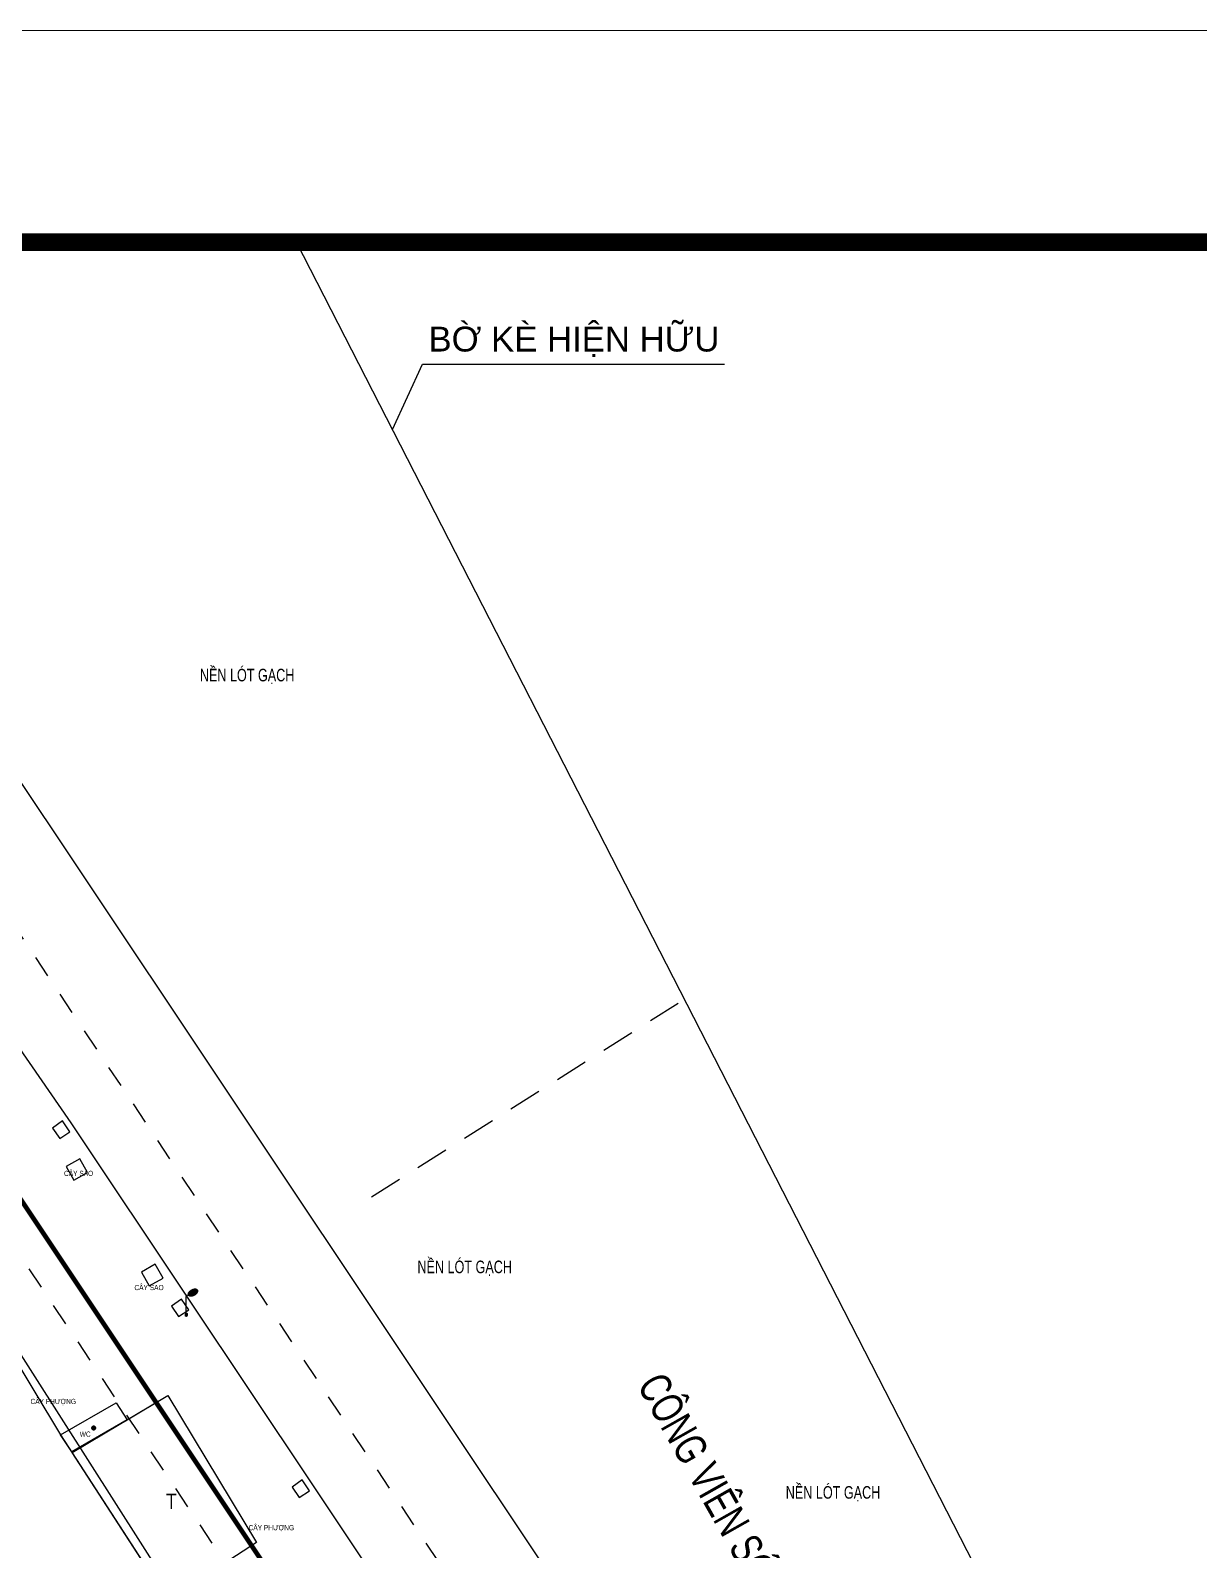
# Model space of a CAD drawing. Header units: millimetres. Extents: x 100 to 288, y -65 to 177.
# Drawn here: x 142.03 to 147.35, y 169.94 to 176.85 of the extents above; entities that cross this region are included whole.
import ezdxf
from ezdxf.enums import TextEntityAlignment as Align

# ---------------------------------------------------------------- set-up
doc = ezdxf.new("R2010")
doc.units = ezdxf.units.MM
doc.header["$LTSCALE"] = 0.3
doc.header["$MEASUREMENT"] = 0
for name, pattern in [('DASHDOTX2', [2, 1, -0.5, 0, -0.5]), ('DASHED2', [0.375, 0.25, -0.125]), ('HIDDEN', [0.375, 0.25, -0.125])]:
    doc.linetypes.add(name, pattern=pattern)
doc.layers.get('DEFPOINTS').update_dxf_attribs({"linetype": 'CONTINUOUS', "lineweight": 13})
for name, color, linetype in [('HATCH1', 8, 'CONTINUOUS'), ('KT', 8, 'CONTINUOUS'), ('Ky hieu', 7, 'CONTINUOUS'), ('LAYER 1', 1, 'CONTINUOUS'), ('LAYER7', 7, 'CONTINUOUS'), ('THAY', 4, 'CONTINUOUS')]:
    doc.layers.add(name, color=color, linetype=linetype)
doc.styles.add('A4', font='VHELVEN.TTF')
doc.styles.add('DIM', font='VAVON.TTF')
doc.styles.add('VNI', font='VHELVCN.TTF')
doc.linetypes.add('FENCELINE2', pattern='A,0.25,-0.1,[132,ltypeshp.shx,S=0.1,R=0,X=-0.1,Y=0],-0.1,1', length=1.45)
doc.linetypes.add('TAL_N_P', pattern='A,0.5,[130,ltypeshp.shx,S=0.25,R=0,X=0,Y=-0.25],1,[130,ltypeshp.shx,S=0.5,R=0,X=0,Y=-0.5],0.5', length=2)
doc.linetypes.add('TRACKS', pattern='A,0.15,[130,ltypeshp.shx,S=0.25,R=0,X=0,Y=0],0.15', length=0.3)

# ---------------------------------------------------------------- blocks, each defined once
blk = doc.blocks.new('Cot den')
at = {"layer": 'Ky hieu', "color": 5, "linetype": 'Continuous'}
for p, q in [((474185.96, 1112245.03), (474185.99, 1112245.09)), ((474185.96, 1112242.67), (474185.96, 1112245.03)), ((474185.99, 1112245.09), (474186.05, 1112245.17)), ((474186.05, 1112245.17), (474186.13, 1112245.23)), ((474186.13, 1112245.23), (474186.19, 1112245.25))]:
    blk.add_line(p, q, dxfattribs=at)
mesh = blk.add_polyface(dxfattribs=at)
corners = [(474186.29, 1112245.16), (474186.24, 1112245.2), (474186.32, 1112245.15), (474186.22, 1112245.22), (474186.39, 1112245.12), (474186.2, 1112245.25), (474186.43, 1112245.12), (474186.19, 1112245.29), (474186.49, 1112245.1), (474186.18, 1112245.32), (474186.53, 1112245.11), (474186.19, 1112245.36), (474186.6, 1112245.11), (474186.19, 1112245.39), (474186.63, 1112245.11), (474186.2, 1112245.43), (474186.71, 1112245.12), (474186.22, 1112245.48), (474186.77, 1112245.14), (474186.25, 1112245.53), (474186.84, 1112245.16), (474186.27, 1112245.57), (474186.9, 1112245.18), (474186.31, 1112245.62), (474186.97, 1112245.21), (474186.34, 1112245.65), (474187.02, 1112245.24), (474186.4, 1112245.7), (474187.09, 1112245.27), (474186.43, 1112245.73), (474187.12, 1112245.3), (474186.5, 1112245.78), (474187.2, 1112245.35), (474186.54, 1112245.8), (474187.23, 1112245.38), (474186.61, 1112245.84), (474187.28, 1112245.42), (474186.66, 1112245.87), (474187.31, 1112245.46), (474186.73, 1112245.9), (474187.35, 1112245.51), (474186.79, 1112245.92), (474187.38, 1112245.55), (474186.85, 1112245.94), (474187.4, 1112245.6), (474186.92, 1112245.96), (474187.42, 1112245.64), (474186.99, 1112245.97), (474187.44, 1112245.69), (474187.03, 1112245.97), (474187.44, 1112245.72), (474187.1, 1112245.97), (474187.44, 1112245.76), (474187.13, 1112245.97), (474187.43, 1112245.79), (474187.42, 1112245.82), (474187.2, 1112245.96), (474187.42, 1112245.82), (474187.4, 1112245.85), (474187.24, 1112245.96), (474187.38, 1112245.88), (474187.3, 1112245.93), (474187.33, 1112245.92)]
mesh.append_faces([[corners[k] for k in face] for face in [(0, 0, 2, 1), (1, 2, 4, 3), (3, 4, 6, 5), (5, 6, 8, 7), (7, 8, 10, 9), (9, 10, 12, 11), (11, 12, 14, 13), (13, 14, 16, 15), (15, 16, 18, 17), (17, 18, 20, 19), (19, 20, 22, 21), (21, 22, 24, 23), (23, 24, 26, 25), (25, 26, 28, 27), (27, 28, 30, 29), (29, 30, 32, 31), (31, 32, 34, 33), (33, 34, 36, 35), (35, 36, 38, 37), (37, 38, 40, 39), (39, 40, 42, 41), (41, 42, 44, 43), (43, 44, 46, 45), (45, 46, 48, 47), (47, 48, 50, 49), (49, 50, 52, 51), (51, 52, 54, 53), (53, 54, 57, 56), (56, 55, 58, 59), (59, 58, 60, 61), (61, 60, 62, 62)]], dxfattribs={"vtx0": -1, "vtx2": -1, "color": 5})
mesh = blk.add_polyface(dxfattribs=at)
corners = [(474185.87, 1112242.53), (474185.86, 1112242.54), (474185.9, 1112242.51), (474185.85, 1112242.55), (474185.91, 1112242.51), (474185.83, 1112242.57), (474185.93, 1112242.5), (474185.82, 1112242.58), (474185.94, 1112242.5), (474185.82, 1112242.59), (474185.96, 1112242.5), (474185.81, 1112242.61), (474185.98, 1112242.5), (474185.8, 1112242.62), (474186, 1112242.5), (474185.8, 1112242.64), (474186.01, 1112242.51), (474185.8, 1112242.66), (474186.03, 1112242.51), (474185.8, 1112242.67), (474186.04, 1112242.52), (474185.8, 1112242.67), (474186.06, 1112242.53), (474185.8, 1112242.69), (474186.06, 1112242.54), (474185.8, 1112242.7), (474186.08, 1112242.55), (474185.81, 1112242.72), (474186.09, 1112242.56), (474185.81, 1112242.73), (474186.11, 1112242.58), (474185.82, 1112242.75), (474186.11, 1112242.58), (474185.82, 1112242.76), (474186.12, 1112242.61), (474185.84, 1112242.78), (474186.12, 1112242.62), (474185.85, 1112242.79), (474186.13, 1112242.64), (474185.86, 1112242.8), (474186.13, 1112242.65), (474185.87, 1112242.81), (474186.13, 1112242.67), (474185.89, 1112242.82), (474186.13, 1112242.68), (474185.9, 1112242.83), (474186.13, 1112242.7), (474185.92, 1112242.83), (474186.13, 1112242.72), (474185.93, 1112242.84), (474186.12, 1112242.73), (474185.95, 1112242.84), (474186.11, 1112242.75), (474185.96, 1112242.84), (474186.11, 1112242.76), (474185.99, 1112242.84), (474186.1, 1112242.77), (474186, 1112242.84), (474186.08, 1112242.79), (474186.02, 1112242.83), (474186.07, 1112242.8), (474186.03, 1112242.83), (474186.06, 1112242.81)]
mesh.append_faces([[corners[k] for k in face] for face in [(0, 0, 2, 1), (1, 2, 4, 3), (3, 4, 6, 5), (5, 6, 8, 7), (7, 8, 10, 9), (9, 10, 12, 11), (11, 12, 14, 13), (13, 14, 16, 15), (15, 16, 18, 17), (17, 18, 20, 19), (21, 20, 22, 23), (23, 22, 24, 25), (25, 24, 26, 27), (27, 26, 28, 29), (29, 28, 30, 31), (31, 30, 32, 33), (33, 32, 34, 35), (35, 34, 36, 37), (37, 36, 38, 39), (39, 38, 40, 41), (41, 40, 42, 43), (43, 42, 44, 45), (45, 44, 46, 47), (47, 46, 48, 49), (49, 48, 50, 51), (51, 50, 52, 53), (53, 52, 54, 55), (55, 54, 56, 57), (57, 56, 58, 59), (59, 58, 60, 61), (61, 60, 62, 62)]], dxfattribs={"vtx0": -1, "vtx2": -1, "color": 5})
blk = doc.blocks.new('Nha tuong')
at = {"layer": 'Ky hieu'}
h = blk.add_hatch(color=256, dxfattribs=at)
edge = h.paths.add_edge_path()
edge.add_arc((474232.37, 1112270.49), 0.838, -32.4679, 327.5321)
blk = doc.blocks.new('Nha tam')
at = {"layer": 'HATCH1', "style": 'VNI'}
blk.add_text('T', height=2, dxfattribs=at).set_placement((474231.77, 1112286.52, 0.05), align=Align.MIDDLE)

msp = doc.modelspace()

# ---------------------------------------------------------------- linework, layer by layer
at = {"layer": 'DEFPOINTS', "linetype": 'Continuous', "ltscale": 0.08}
msp.add_lwpolyline([(119.74885, 147.14536), (161.74885, 147.14536), (161.74885, 176.84536), (119.74885, 176.84536)], close=True, dxfattribs=at)
at = {"layer": 'HATCH1', "linetype": 'TRACKS', "ltscale": 2}
msp.add_lwpolyline([(148.25114, 166.11437), (144.73907, 172.96426), (143.87344, 174.65237), (143.24249, 175.88282)], dxfattribs=at)
at = {"layer": 'HATCH1', "linetype": 'TAL_N_P', "ltscale": 2}
msp.add_lwpolyline([(148.25114, 166.11437), (144.73907, 172.96426), (143.87344, 174.65237), (143.24249, 175.88282)], dxfattribs=at)
at = {"layer": 'HATCH1'}
for points in [[(143.67962, 175.03035), (143.81569, 175.3275), (145.18928, 175.3275)], [(141.17623, 174.63927), (142.18154, 173.1388), (145.32347, 168.43272), (147.08014, 165.8051), (147.26233, 165.54385)], [(143.85829, 169.42258), (143.30856, 170.24718), (142.75977, 171.06912), (142.21894, 171.87883), (141.64771, 172.70209), (141.46814, 172.83404), (141.27716, 172.90681), (141.07555, 172.9132), (140.8409, 172.86355), (139.96011, 172.40234), (139.08418, 171.94342), (138.87534, 171.8336), (139.44969, 170.80057)]]:
    msp.add_lwpolyline(points, dxfattribs=at)
at = {"layer": 'HATCH1', "ltscale": 5}
for points in [[(141.17623, 174.63927), (142.18154, 173.1388), (145.32347, 168.43272), (147.08014, 165.8051), (147.26233, 165.54385)], [(143.85829, 169.42258), (143.30856, 170.24718), (142.75977, 171.06912), (142.21894, 171.87883), (141.64771, 172.70209), (141.46814, 172.83404), (141.27716, 172.90681), (141.07555, 172.9132), (140.8409, 172.86355), (139.96011, 172.40234), (139.08418, 171.94342), (138.87534, 171.8336), (139.44969, 170.80057)], [(139.04062, 171.53631), (141.00891, 172.57397), (141.35166, 172.48693), (145.62341, 166.08269), (142.68374, 164.44087), (142.68374, 164.44087), (142.68374, 164.44087)]]:
    msp.add_lwpolyline(points, dxfattribs=at)
at = {"layer": 'HATCH1', "linetype": 'HIDDEN', "ltscale": 2}
msp.add_lwpolyline([(143.58422, 171.54268), (144.99937, 172.43682)], dxfattribs=at)
at = {"layer": 'HATCH1', "linetype": 'FENCELINE2'}
msp.add_lwpolyline([(139.47854, 170.81671), (139.47854, 170.81671), (139.47854, 170.81671), (139.47854, 170.81671), (141.30198, 171.90277), (142.17047, 170.46125), (145.15331, 165.86078), (144.06461, 165.22191), (143.15278, 164.67489), (139.47854, 170.81671)], dxfattribs=at)
at = {"layer": 'HATCH1', "ltscale": 5}
for points in [[(139.47854, 170.81671), (141.30198, 171.90277), (145.15331, 165.86078), (143.15278, 164.67489)], [(142.42268, 170.60675), (142.47226, 170.52974), (142.22096, 170.38337), (142.17047, 170.46125)], [(142.47226, 170.52974), (142.65725, 170.63978), (143.06189, 169.97166), (142.65779, 169.70965), (142.22096, 170.38337)]]:
    msp.add_lwpolyline(points, close=True, dxfattribs=at)
at = {"layer": 'HATCH1'}
for points in [[(142.16616, 171.80834), (142.2123, 171.83895), (142.17954, 171.88817), (142.13378, 171.85545)], [(142.70699, 170.99862), (142.75313, 171.02923), (142.72037, 171.07845), (142.67461, 171.04574)], [(143.25578, 170.17669), (143.30192, 170.2073), (143.26916, 170.25652), (143.2234, 170.2238)]]:
    msp.add_lwpolyline(points, close=True, dxfattribs=at)
at = {"layer": 'HATCH1', "elevation": 0}
for points in [[(142.23092, 171.61861), (142.29315, 171.65366), (142.2581, 171.7159), (142.19586, 171.68084)], [(142.57374, 171.13894), (142.63597, 171.174), (142.60091, 171.23623), (142.53868, 171.20118)]]:
    msp.add_lwpolyline(points, close=True, dxfattribs=at)
at = {"layer": 'HATCH1', "linetype": 'Continuous', "ltscale": 0.7}
for points in [[(142.42268, 170.60675), (142.47226, 170.52974), (142.22096, 170.38337), (142.17047, 170.46125), (142.42268, 170.60675)], [(142.22242, 170.38112), (142.65725, 170.63978), (143.06189, 169.97166), (142.65779, 169.70965), (142.22242, 170.38112)]]:
    msp.add_lwpolyline(points, dxfattribs=at)
at = {"layer": 'KT', "linetype": 'DASHDOTX2', "lineweight": -2, "ltscale": 0.0005, "flags": 128}
msp.add_lwpolyline([(146.55185, 165.89217), (141.44051, 173.55514), (138.50822, 172.00928, 0.1199755), (137.96703, 171.5302), (135.80479, 168.41503, -0.0751899), (135.23025, 167.8034), (129.23572, 163.06135), (136.47891, 150.65653), (143.62361, 154.82832), (140.16447, 160.79761), (147.18299, 164.71746), (147.07065, 164.95796), (146.58091, 165.84862), (146.55185, 165.89217)], format="xyb", dxfattribs=at)
at = {"layer": 'LAYER 1', "linetype": 'DASHED2', "lineweight": -2, "flags": 128}
msp.add_lwpolyline([(139.86823, 162.9695), (140.17178, 163.15094), (142.00246, 164.1742), (142.13289, 164.2591), (142.62517, 164.53913), (143.08104, 164.79843), (143.4873, 165.03926), (143.81669, 165.23452), (143.87589, 165.26961), (143.89492, 165.28095), (144.00642, 165.34322), (144.25432, 165.48168), (144.52317, 165.63183), (145.41878, 166.13203), (141.26328, 172.36198), (141.02697, 172.42199), (139.09033, 171.40102), (138.82131, 171.34115), (137.00305, 168.71491), (137.14334, 168.4826), (136.94625, 168.27621), (136.94476, 168.21451), (136.96678, 168.05057), (137.00098, 167.94507), (137.28473, 167.41384), (137.66013, 166.75907)], close=True, dxfattribs=at)
at = {"layer": 'LAYER7', "linetype": 'Continuous', "const_width": 0.08}
msp.add_lwpolyline([(160.74885, 175.88282), (121.54885, 175.88282), (121.54885, 148.10791), (160.74885, 148.10791)], close=True, dxfattribs=at)
at = {"layer": 'THAY', "linetype": 'DASHDOTX2', "lineweight": -2, "ltscale": 0.3, "const_width": 0.02143, "flags": 128}
msp.add_lwpolyline([(139.81753, 162.77277), (140.24329, 163.02725), (142.07636, 164.05185), (142.20724, 164.13704), (142.69581, 164.41495), (143.15278, 164.67489), (143.56015, 164.91637), (143.88954, 165.11163), (143.94888, 165.14681), (143.96633, 165.1572), (144.07607, 165.2185), (144.32398, 165.35695), (144.59283, 165.50711), (145.62341, 166.08269), (141.35166, 172.48693), (141.00891, 172.57397), (139.04062, 171.53631), (138.73569, 171.46844), (136.83296, 168.72021), (136.96458, 168.50226), (136.80477, 168.3349), (136.80167, 168.20668), (136.82691, 168.01878), (136.869, 167.88895), (137.15973, 167.34464), (137.53645, 166.68759), (139.81753, 162.77277)], dxfattribs=at)

# ---------------------------------------------------------------- block references
at = {"layer": 'HATCH1', "xscale": 0.03504980631987564, "yscale": 0.03504980634066435, "zscale": 0.03504980631806899}
msp.add_blockref('Cot den', (-16477.38401, -38812.88308), dxfattribs=at)
at = {"layer": 'HATCH1', "linetype": 'Continuous', "ltscale": 0.7}
for name, p, xscale, yscale, zscale in [('Nha tuong', (-6506.38041, -15423.45395), 0.01401992252795026, 0.01401992248637374, 0.0140199225272275), ('Nha tam', (-16479.05781, -38815.2685, -0.00165), 0.03504980631987564, 0.03504980634066435, 0.03504980631806899)]:
    msp.add_blockref(name, p, dxfattribs=dict(at, xscale=xscale, yscale=yscale, zscale=zscale))

# ---------------------------------------------------------------- texts
at = {"layer": 'HATCH1', "style": 'DIM', "width": 0.75}
for s, height, p in [('NEÀN LOÙT GAÏCH', 0.0571431, (142.80358, 173.88613)), ('CAÂY SAO', 0.02381, (142.18586, 171.63762, 0.00001)), ('NEÀN LOÙT GAÏCH', 0.0571431, (143.79299, 171.196)), ('CAÂY SAO', 0.02381, (142.50607, 171.11884, 0)), ('CAÂY PHÖÔÏNG', 0.0238096, (142.03341, 170.60088)), ('WC', 0.02381, (142.25738, 170.45238)), ('NEÀN LOÙT GAÏCH', 0.0571431, (145.46811, 170.17088)), ('CAÂY PHÖÔÏNG', 0.0238096, (143.02518, 170.02735))]:
    msp.add_text(s, height=height, dxfattribs=at).set_placement(p)
msp.add_text('COÂNG VIEÂN SOÂNG HAÄU', height=0.1428578, rotation=299.493229, dxfattribs=at).set_placement((144.78962, 170.68713))
at = {"layer": 'HATCH1', "extrusion": (-0.005701, 0.012619, 0.999904), "insert": (144.50482, 175.49864, 0.04712), "char_height": 0.1130525, "attachment_point": 2, "text_direction": (0.999984, 0, 0.005702), "style": 'A4'}
msp.add_mtext('BÔØ KEØ HIEÄN HÖÕU', dxfattribs=at)

doc.saveas('drawing.dxf')
